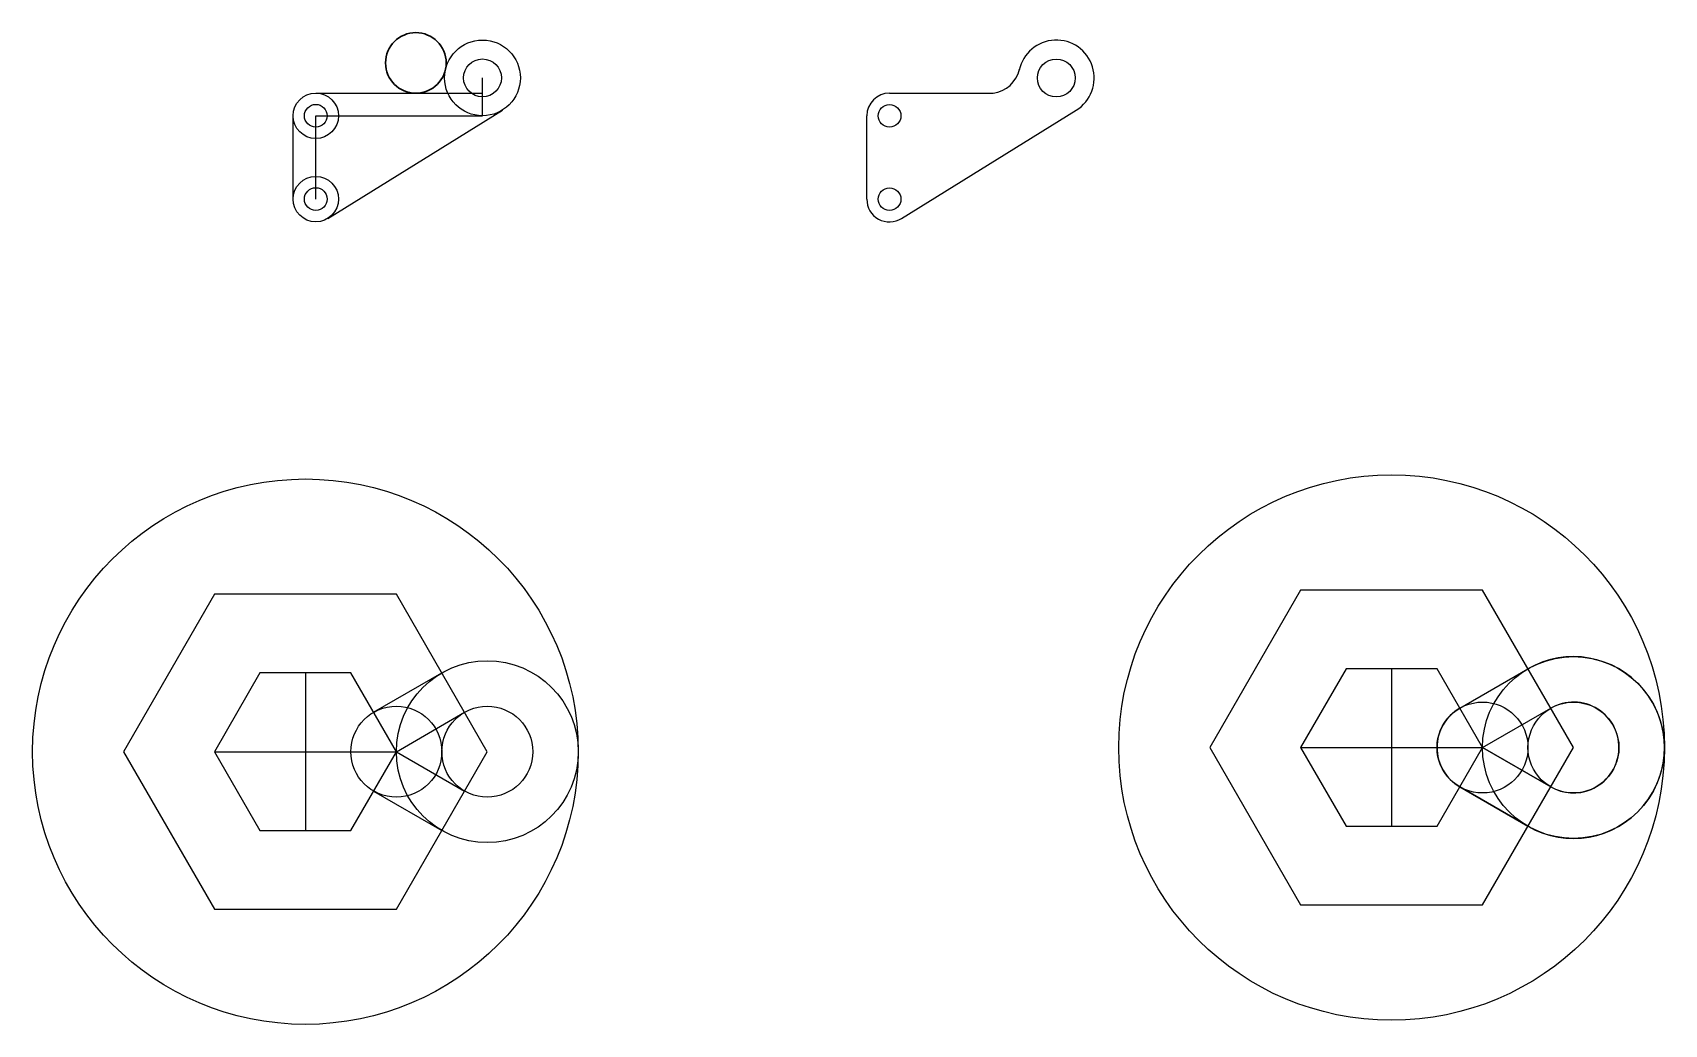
# Model space of a CAD drawing. Header units: metres. Extents: x -91 to 447, y -271 to 56.
import ezdxf

# ---------------------------------------------------------------- set-up
doc = ezdxf.new("R2010")
doc.units = ezdxf.units.M
for name, color, linetype, lineweight in [('Circulo', 82, 'Continuous', 25), ('Contorno', 140, 'Continuous', 25), ('lineas auxiliares', 10, 'Continuous', 25)]:
    doc.layers.add(name, color=color, linetype=linetype, lineweight=lineweight)
doc.layers.add('Petalos', color=150, linetype='Continuous', lineweight=25, true_color=0x007fff)

msp = doc.modelspace()

# ---------------------------------------------------------------- linework, layer by layer
for points in [[(57.47, 28.72), (57.47, 41.22)], [(2.47, 1.22), (2.47, 28.72)]]:
    msp.add_lwpolyline(points)
at = {"lineweight": 30}
msp.add_circle((35.49, 46.16), 10, dxfattribs=at)
for start, end in [(263.6051, 263.6825), (276.3946, 276.3949)]:
    msp.add_arc((224.8, 46.13), 10, start, end)
at = {"layer": 'Circulo'}
msp.add_lwpolyline([(2.47, 28.72), (57.47, 28.72)], dxfattribs=at)
for centre, radius in [((57.47, 41.22), 12.5), ((57.47, 41.22), 6.25), ((246.78, 41.19), 6.25), ((2.47, 28.72), 7.5), ((2.47, 28.72), 3.75), ((191.78, 28.69), 3.75), ((2.47, 1.22), 7.5)]:
    msp.add_circle(centre, radius, dxfattribs=at)
at = {"layer": 'Circulo', "lineweight": 25}
for centre in [(2.47, 1.22), (191.78, 1.19)]:
    msp.add_circle(centre, 3.75, dxfattribs=at)
at = {"layer": 'Circulo'}
for centre, radius, start, end in [((246.78, 41.19), 12.5, 301.8111, 167.9806), ((191.78, 28.69), 7.5, 90, 180), ((191.78, 1.19), 7.5, 180, 301.8113)]:
    msp.add_arc(centre, radius, start, end, dxfattribs=at)
at = {"layer": 'Contorno'}
for points in [[(2.47, 36.22), (57.47, 36.22)], [(191.78, 36.19), (225.92, 36.19)], [(-5.03, 1.22), (-5.03, 28.72)], [(6.42, -5.15), (64.06, 30.6)], [(184.28, 1.19), (184.28, 28.69)]]:
    msp.add_lwpolyline(points, dxfattribs=at)
at = {"layer": 'Contorno', "lineweight": 25}
msp.add_lwpolyline([(195.73, -5.18), (253.37, 30.57)], dxfattribs=at)
at = {"layer": 'Contorno'}
for centre, radius, start, end in [((246.78, 41.19), 12.5, 301.8111, 167.9806), ((224.8, 46.16), 10.03, 276.3839, 348.1598), ((191.78, 28.69), 7.5, 90, 180), ((224.8, 46.16), 10.03, 263.6161, 263.6933), ((191.78, 1.19), 7.5, 180.0002, 301.8111)]:
    msp.add_arc(centre, radius, start, end, dxfattribs=at)
at = {"layer": 'lineas auxiliares', "lineweight": 25, "transparency": 33554669}
for p, q in [((-0.94, -155.18), (-0.94, -207.14)), ((21.56, -168.17), (44.06, -155.18)), ((357.4, -153.81), (357.4, -205.77)), ((379.9, -166.8), (402.4, -153.81)), ((387.4, -179.79), (409.9, -166.8)), ((29.06, -181.16), (51.56, -168.17)), ((-30.94, -181.16), (29.06, -181.16)), ((29.06, -181.16), (51.56, -194.15)), ((327.4, -179.79), (387.4, -179.79)), ((387.4, -179.79), (409.9, -192.78)), ((379.9, -192.78), (402.4, -205.77)), ((21.56, -194.15), (44.06, -207.14))]:
    msp.add_line(p, q, dxfattribs=at)
for points in [[(-30.94, -129.2), (-60.94, -181.16), (-30.94, -233.12), (29.06, -233.12), (59.06, -181.16), (29.06, -129.2)], [(327.4, -127.83), (297.4, -179.79), (327.4, -231.75), (387.4, -231.75), (417.4, -179.79), (387.4, -127.83)], [(-15.94, -155.18), (-30.94, -181.16), (-15.94, -207.14), (14.06, -207.14), (29.06, -181.16), (14.06, -155.18)], [(342.4, -153.81), (327.4, -179.79), (342.4, -205.77), (372.4, -205.77), (387.4, -179.79), (372.4, -153.81)]]:
    msp.add_lwpolyline(points, close=True, dxfattribs=at)
at = {"layer": 'lineas auxiliares', "color": 240, "lineweight": 25, "true_color": 0xed1f24, "transparency": 33554669}
for centre in [(-0.94, -181.16), (357.4, -179.79)]:
    msp.add_circle(centre, 90, dxfattribs=at)
at = {"layer": 'lineas auxiliares', "lineweight": 25, "transparency": 33554669}
for centre, radius in [((417.4, -179.79), 30), ((59.06, -181.16), 30), ((29.06, -181.16), 15), ((59.06, -181.16), 15), ((387.4, -179.79), 15), ((417.4, -179.79), 15)]:
    msp.add_circle(centre, radius, dxfattribs=at)
at = {"layer": 'Petalos', "lineweight": 25, "transparency": 33554669}
for p, q in [((379.9, -166.8), (402.4, -153.81)), ((387.4, -179.79), (409.9, -166.8)), ((409.9, -192.78), (387.4, -179.79)), ((402.4, -205.77), (379.9, -192.78))]:
    msp.add_line(p, q, dxfattribs=at)
for centre, radius, start, end in [((417.4, -179.79), 30, 240, 120), ((387.4, -179.79), 15, 120, 240), ((417.4, -179.79), 15, 292.7536, 120), ((417.4, -179.79), 15, 240, 292.7536)]:
    msp.add_arc(centre, radius, start, end, dxfattribs=at)

doc.saveas('drawing.dxf')
